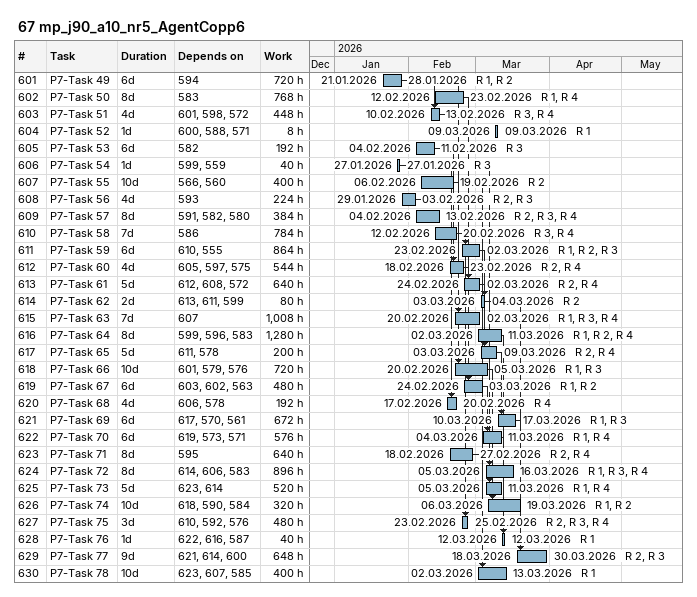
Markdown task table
67 mp_j90_a10_nr5_AgentCopp6

| ID | Task | Duration | Start | Finish | Predecessors | Resources | Work (h) |
|---|---|---|---|---|---|---|---|
| 601 | P7-Task 49 | 6d | 2026-01-21 | 2026-01-28 | 594 | R 1, R 2 | 720 |
| 602 | P7-Task 50 | 8d | 2026-02-12 | 2026-02-23 | 583 | R 1, R 4 | 768 |
| 603 | P7-Task 51 | 4d | 2026-02-10 | 2026-02-13 | 601, 598, 572 | R 3, R 4 | 448 |
| 604 | P7-Task 52 | 1d | 2026-03-09 | 2026-03-09 | 600, 588, 571 | R 1 | 8 |
| 605 | P7-Task 53 | 6d | 2026-02-04 | 2026-02-11 | 582 | R 3 | 192 |
| 606 | P7-Task 54 | 1d | 2026-01-27 | 2026-01-27 | 599, 559 | R 3 | 40 |
| 607 | P7-Task 55 | 10d | 2026-02-06 | 2026-02-19 | 566, 560 | R 2 | 400 |
| 608 | P7-Task 56 | 4d | 2026-01-29 | 2026-02-03 | 593 | R 2, R 3 | 224 |
| 609 | P7-Task 57 | 8d | 2026-02-04 | 2026-02-13 | 591, 582, 580 | R 2, R 3, R 4 | 384 |
| 610 | P7-Task 58 | 7d | 2026-02-12 | 2026-02-20 | 586 | R 3, R 4 | 784 |
| 611 | P7-Task 59 | 6d | 2026-02-23 | 2026-03-02 | 610, 555 | R 1, R 2, R 3 | 864 |
| 612 | P7-Task 60 | 4d | 2026-02-18 | 2026-02-23 | 605, 597, 575 | R 2, R 4 | 544 |
| 613 | P7-Task 61 | 5d | 2026-02-24 | 2026-03-02 | 612, 608, 572 | R 2, R 4 | 640 |
| 614 | P7-Task 62 | 2d | 2026-03-03 | 2026-03-04 | 613, 611, 599 | R 2 | 80 |
| 615 | P7-Task 63 | 7d | 2026-02-20 | 2026-03-02 | 607 | R 1, R 3, R 4 | 1008 |
| 616 | P7-Task 64 | 8d | 2026-03-02 | 2026-03-11 | 599, 596, 583 | R 1, R 2, R 4 | 1280 |
| 617 | P7-Task 65 | 5d | 2026-03-03 | 2026-03-09 | 611, 578 | R 2, R 4 | 200 |
| 618 | P7-Task 66 | 10d | 2026-02-20 | 2026-03-05 | 601, 579, 576 | R 1, R 3 | 720 |
| 619 | P7-Task 67 | 6d | 2026-02-24 | 2026-03-03 | 603, 602, 563 | R 1, R 2 | 480 |
| 620 | P7-Task 68 | 4d | 2026-02-17 | 2026-02-20 | 606, 578 | R 4 | 192 |
| 621 | P7-Task 69 | 6d | 2026-03-10 | 2026-03-17 | 617, 570, 561 | R 1, R 3 | 672 |
| 622 | P7-Task 70 | 6d | 2026-03-04 | 2026-03-11 | 619, 573, 571 | R 1, R 4 | 576 |
| 623 | P7-Task 71 | 8d | 2026-02-18 | 2026-02-27 | 595 | R 2, R 4 | 640 |
| 624 | P7-Task 72 | 8d | 2026-03-05 | 2026-03-16 | 614, 606, 583 | R 1, R 3, R 4 | 896 |
| 625 | P7-Task 73 | 5d | 2026-03-05 | 2026-03-11 | 623, 614 | R 1, R 4 | 520 |
| 626 | P7-Task 74 | 10d | 2026-03-06 | 2026-03-19 | 618, 590, 584 | R 1, R 2 | 320 |
| 627 | P7-Task 75 | 3d | 2026-02-23 | 2026-02-25 | 610, 592, 576 | R 2, R 3, R 4 | 480 |
| 628 | P7-Task 76 | 1d | 2026-03-12 | 2026-03-12 | 622, 616, 587 | R 1 | 40 |
| 629 | P7-Task 77 | 9d | 2026-03-18 | 2026-03-30 | 621, 614, 600 | R 2, R 3 | 648 |
| 630 | P7-Task 78 | 10d | 2026-03-02 | 2026-03-13 | 623, 607, 585 | R 1 | 400 |
